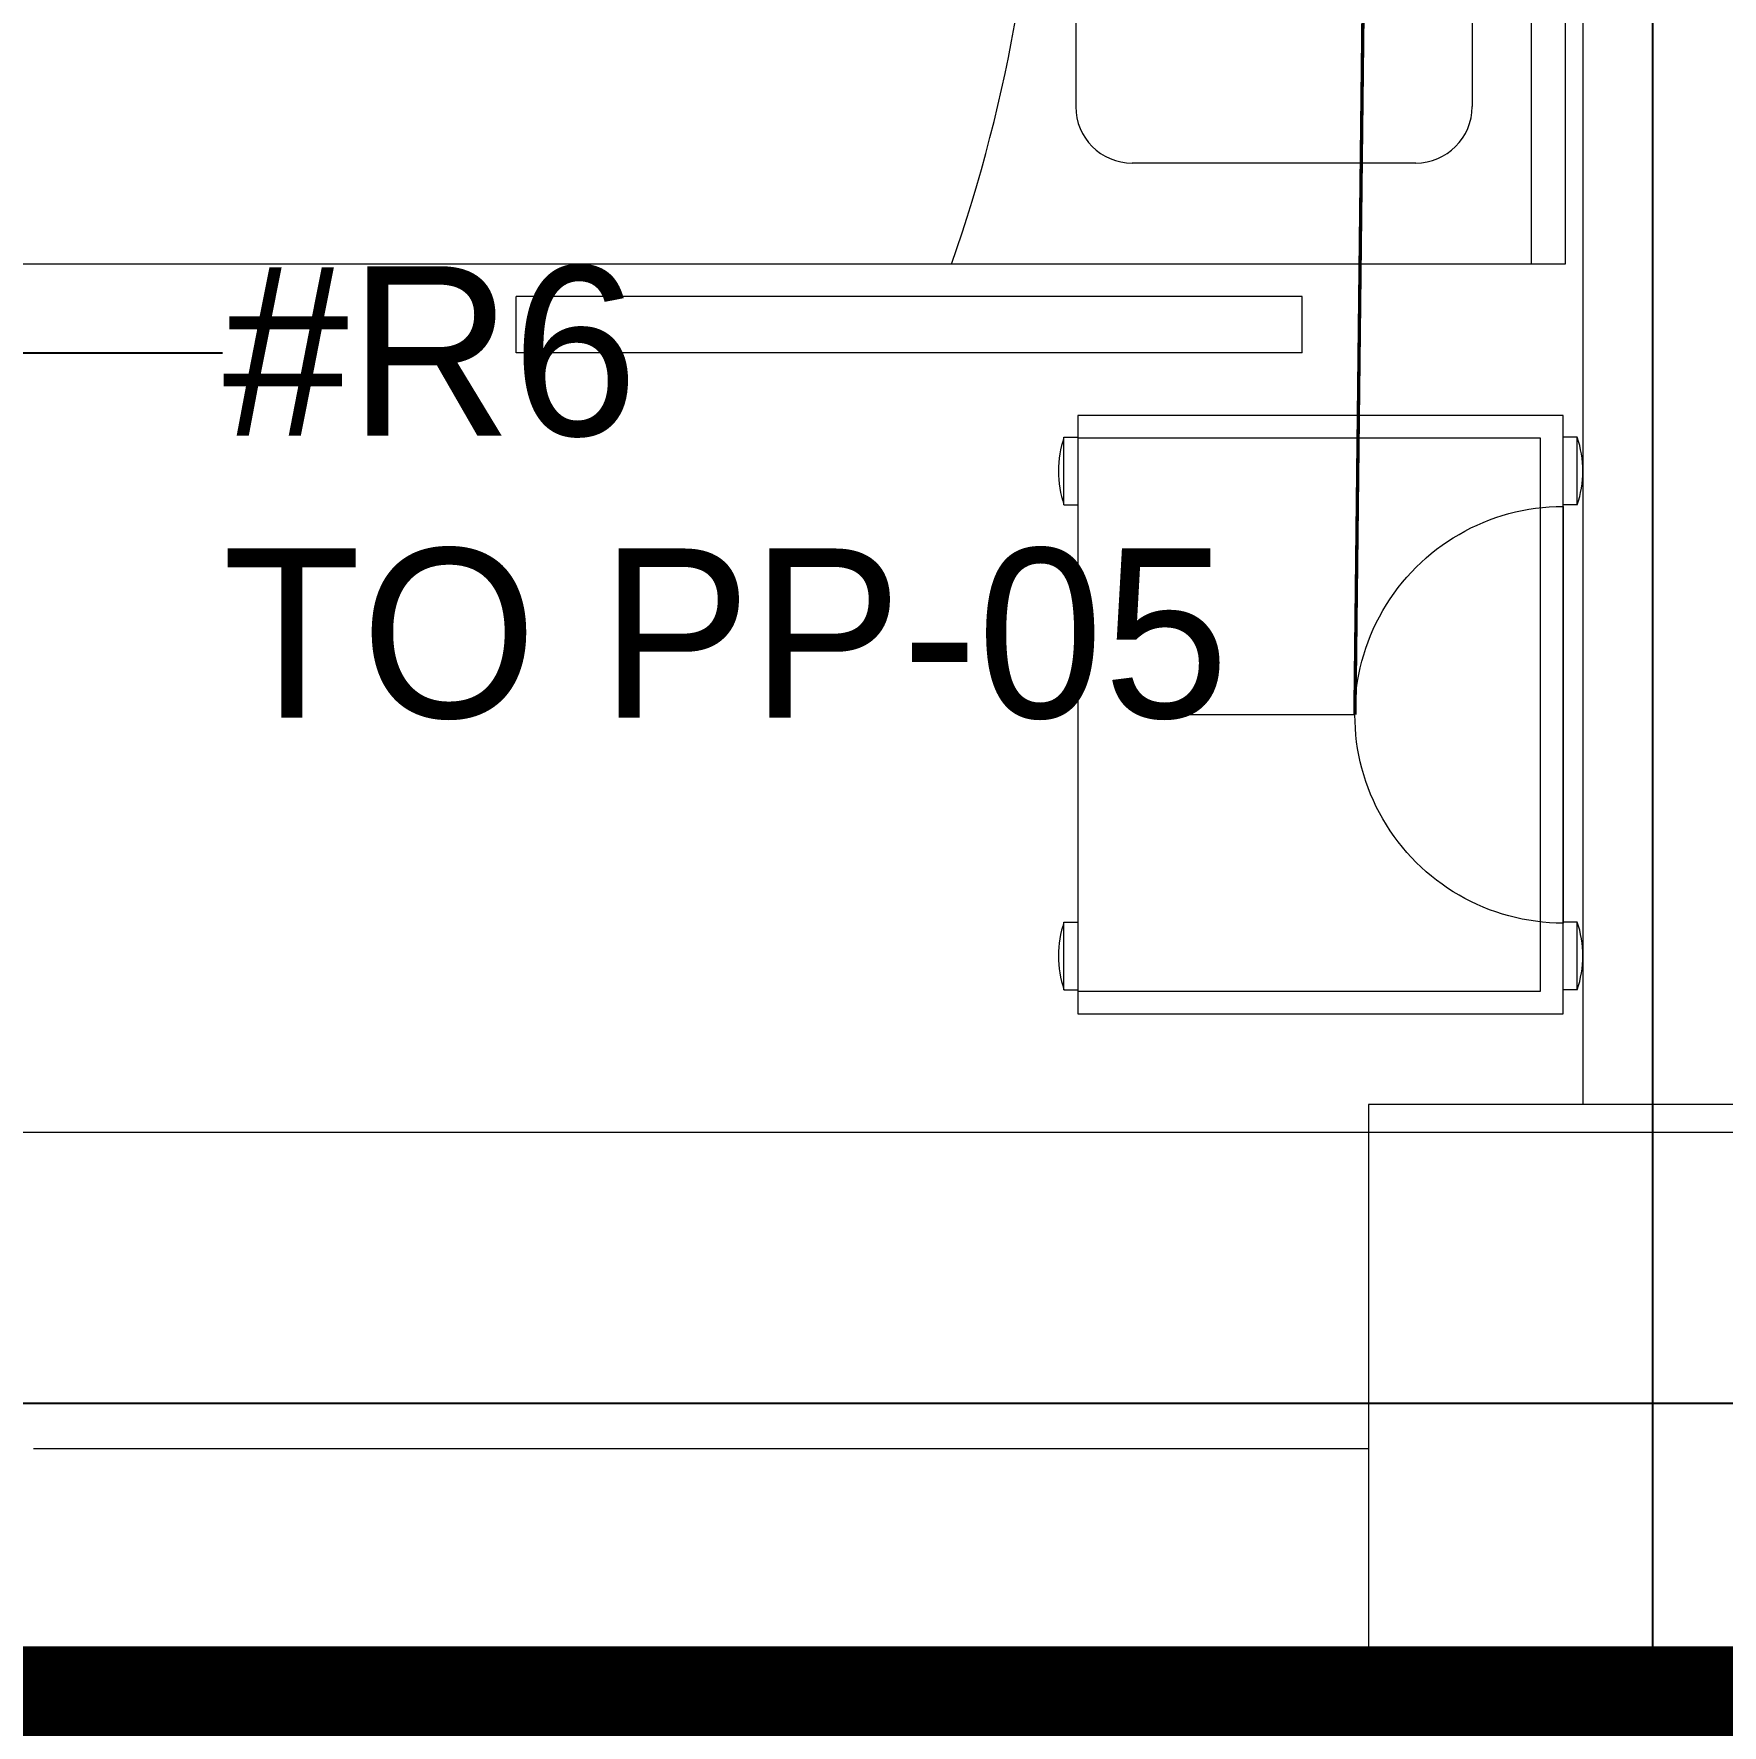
# Model space of a CAD drawing. Header units: metres. Extents: x 75097 to 220695, y -1557923 to -1361206.
# Drawn here: x 135729 to 137225, y -1441123 to -1439624 of the extents above; entities that cross this region are included whole.
import ezdxf
from ezdxf import colors
from ezdxf.entities.mleader import LeaderData, LeaderLine
from ezdxf.math import Vec2, Vec3

# ---------------------------------------------------------------- set-up
doc = ezdxf.new("R2010")
doc.units = ezdxf.units.M
doc.linetypes.add('DASHED2', pattern=[0.375, 0.25, -0.125])
doc.layers.get('0').update_dxf_attribs({"lineweight": 0})
doc.layers.add('A-100 - Copy$0$axes', color=8, linetype='Continuous')
for name, color, linetype, lineweight in [('A-100 - Copy$0$Medical Equipment and Furniture', 8, 'Continuous', 0), ('A-100 - Copy$0$Medical Equipment and Furniture1', 8, 'Continuous', 5), ('A-100 - Copy$0$Structure', 8, 'Continuous', 9), ('A-100 - Copy$0$Walls', 8, 'Continuous', 0)]:
    doc.layers.add(name, color=color, linetype=linetype, lineweight=lineweight)
doc.layers.add('E-POWR', color=7, linetype='Continuous', lineweight=9, true_color=0x4e7e3e)
doc.layers.add('EXF', color=7, linetype='Continuous', lineweight=0, true_color=0x4e7e3e)
doc.styles.get("Standard").update_dxf_attribs({"font": 'GOTHIC.TTF'})

# ---------------------------------------------------------------- blocks, each defined once
blk = doc.blocks.new('NORMAL SOCKET')
at = {"layer": 'E-POWR'}
for p, q in [((0, 307.7), (0, 615.4)), ((-307.7, 0), (307.7, 0))]:
    blk.add_line(p, q, dxfattribs=at)
blk.add_ellipse((0, 0), major_axis=(32.8, 305.9), ratio=1, start_param=4.81904, end_param=7.960633, dxfattribs=at)
blk = doc.blocks.new('GI-041_dwg__U120-3902841-GI-041')
at = {"layer": 'E-POWR', "flags": 128}
blk.add_lwpolyline([(-0.11451, 0), (0.11451, 0), (0.11451, 0.15722), (-0.11451, 0.15722)], close=True, dxfattribs=at)
blk.add_lwpolyline([(0.23541, 0.16132), (0.23541, 0.07861), (0.11451, 0.07861)], dxfattribs=at)
blk = doc.blocks.new('A-100 - Copy$0$Hospital Bed')
at = {"layer": 'A-100 - Copy$0$Medical Equipment and Furniture1'}
for p, q in [((38.338, -101.6315, 0), (38.338, -101.6815, 0)), ((38.338, -101.6315, 0), (39.0347, -101.6315, 0)), ((39.0347, -101.6315, 0), (39.0347, -101.6815, 0)), ((38.338, -101.6815, 0), (39.0347, -101.6815, 0)), ((38.105, -102.6245, 0), (38.105, -101.7101, 0)), ((38.105, -101.7101, 0), (40.4164, -101.7101, 0)), ((38.135, -102.6245, 0), (38.135, -101.7101, 0)), ((38.2374, -101.7997, 0), (38.4887, -101.7997, 0)), ((38.1874, -102.485, 0), (38.1874, -101.8497, 0)), ((38.5387, -102.0476, 0), (38.5387, -101.8497, 0))]:
    blk.add_line(p, q, dxfattribs=at)
for centre, radius, start, end in [((39.9488, -102.1673, 0), 1.378, 160.6222, 199.3778), ((38.2374, -101.8497, 0), 0.05, 90, 180), ((38.4887, -101.8497, 0), 0.05, 0, 90)]:
    blk.add_arc(centre, radius, start, end, dxfattribs=at)
blk = doc.blocks.new('A-100 - Copy$0$HF10531-P')
at = {"layer": 'A-100 - Copy$0$Medical Equipment and Furniture1'}
for p, q in [((0.0791, 0.4424), (0.0191, 0.4424)), ((0.0191, 0.4424), (0.0191, 0.43)), ((0.0791, 0.4424), (0.0791, 0.43)), ((0.5086, 0.4424), (0.4486, 0.4424)), ((0.4486, 0.4424), (0.4486, 0.43)), ((0.5086, 0.4424), (0.5086, 0.43)), ((0.53, 0.43), (0, 0.43)), ((0, 0.43), (0, 0)), ((0.53, 0), (0.53, 0.43)), ((0.51, 0.41), (0.02, 0.41)), ((0.02, 0.41), (0.02, 0)), ((0.51, 0), (0.51, 0.41)), ((0, 0), (0.53, 0)), ((0.0191, -0.0124), (0.0191, 0)), ((0.0791, -0.0124), (0.0791, 0)), ((0.4486, -0.0124), (0.4486, 0)), ((0.5086, -0.0124), (0.5086, 0)), ((0.0791, -0.0124), (0.0191, -0.0124)), ((0.5086, -0.0124), (0.4486, -0.0124))]:
    blk.add_line(p, q, dxfattribs=at)
for points in [[(0.02, 0.41), (0.02, 0.41), (0.02, 0.41), (0.02, 0.41), (0.02, 0.41), (0.02, 0.41), (0.02, 0.41), (0.02, 0.41), (0.02, 0.41), (0.02, 0.41), (0.02, 0.41), (0.02, 0.41), (0.02, 0.41), (0.02, 0.41), (0.02, 0.41), (0.02, 0.41), (0.02, 0.41), (0.02, 0.41), (0.02, 0.41), (0.02, 0.41), (0.02, 0.41), (0.02, 0.41), (0.02, 0.41), (0.02, 0.41), (0.02, 0.41), (0.02, 0.41), (0.02, 0.41), (0.02, 0.41), (0.02, 0.41), (0.02, 0.41), (0.02, 0.41), (0.02, 0.41), (0.02, 0.41), (0.02, 0.41), (0.02, 0.41), (0.02, 0.41), (0.02, 0.41), (0.02, 0.41), (0.02, 0.41), (0.02, 0.41), (0.02, 0.41), (0.02, 0.41), (0.02, 0.41), (0.02, 0.41), (0.02, 0.41), (0.02, 0.41), (0.02, 0.41), (0.02, 0.41), (0.02, 0.41), (0.02, 0.41), (0.02, 0.41), (0.02, 0.41), (0.02, 0.41), (0.02, 0.41), (0.02, 0.41), (0.02, 0.41), (0.02, 0.41), (0.02, 0.41), (0.02, 0.41), (0.02, 0.41), (0.02, 0.41), (0.02, 0.41), (0.02, 0.41), (0.02, 0.41), (0.02, 0.41), (0.02, 0.41), (0.02, 0.41), (0.02, 0.41), (0.02, 0.41), (0.02, 0.41), (0.02, 0.41), (0.02, 0.41), (0.02, 0.41), (0.02, 0.41), (0.02, 0.41), (0.02, 0.41), (0.02, 0.41), (0.02, 0.41), (0.02, 0.41), (0.02, 0.41), (0.02, 0.41), (0.02, 0.41), (0.02, 0.41), (0.02, 0.41), (0.02, 0.41), (0.02, 0.41), (0.02, 0.41), (0.02, 0.41), (0.02, 0.41), (0.02, 0.41), (0.02, 0.41), (0.02, 0.41), (0.02, 0.41), (0.02, 0.41), (0.02, 0.41), (0.02, 0.41), (0.02, 0.41), (0.02, 0.41), (0.02, 0.41), (0.02, 0.41), (0.02, 0.41), (0.02, 0.41), (0.02, 0.41), (0.02, 0.41), (0.02, 0.41), (0.02, 0.41), (0.02, 0.41), (0.02, 0.41), (0.02, 0.41), (0.02, 0.41), (0.02, 0.41), (0.02, 0.41), (0.02, 0.41), (0.02, 0.41), (0.02, 0.41), (0.02, 0.41), (0.02, 0.41), (0.02, 0.41), (0.02, 0.41), (0.02, 0.41), (0.02, 0.41), (0.02, 0.41), (0.02, 0.41), (0.02, 0.41), (0.02, 0.41), (0.02, 0.41), (0.02, 0.41), (0.02, 0.41), (0.02, 0.41), (0.02, 0.41), (0.02, 0.41), (0.02, 0.41), (0.02, 0.41), (0.02, 0.41), (0.02, 0.41), (0.02, 0.41), (0.02, 0.41), (0.02, 0.41), (0.02, 0.41), (0.02, 0.41), (0.02, 0.41), (0.02, 0.41), (0.02, 0.41), (0.02, 0.41), (0.02, 0.41), (0.02, 0.41), (0.02, 0.41), (0.02, 0.41), (0.02, 0.41), (0.02, 0.41), (0.02, 0.41), (0.02, 0.41), (0.02, 0.41), (0.02, 0.41), (0.02, 0.41), (0.02, 0.41), (0.02, 0.41), (0.02, 0.41), (0.02, 0.41), (0.02, 0.41), (0.02, 0.41), (0.02, 0.41), (0.02, 0.41), (0.02, 0.41), (0.02, 0.41), (0.02, 0.41), (0.02, 0.41), (0.02, 0.41), (0.02, 0.41), (0.02, 0.41), (0.02, 0.41), (0.02, 0.41), (0.02, 0.41), (0.02, 0.41), (0.02, 0.41), (0.02, 0.41), (0.02, 0.41), (0.02, 0.41), (0.02, 0.41), (0.02, 0.41), (0.02, 0.41), (0.02, 0.41), (0.02, 0.41), (0.02, 0.41), (0.02, 0.41), (0.02, 0.41), (0.02, 0.41), (0.02, 0.41), (0.02, 0.41), (0.02, 0.41), (0.02, 0.41), (0.02, 0.41), (0.02, 0.41), (0.02, 0.41), (0.02, 0.41), (0.02, 0.41), (0.02, 0.41), (0.02, 0.41), (0.02, 0.41), (0.02, 0.41), (0.02, 0.41), (0.02, 0.41), (0.02, 0.41), (0.02, 0.41), (0.02, 0.41), (0.02, 0.41), (0.02, 0.41), (0.02, 0.41), (0.02, 0.41), (0.02, 0.41), (0.02, 0.41), (0.02, 0.41), (0.02, 0.41), (0.02, 0.41), (0.02, 0.41), (0.02, 0.41), (0.02, 0.41), (0.02, 0.41), (0.02, 0.41)], [(0.02, 0.41), (0.02, 0.41), (0.02, 0.41), (0.02, 0.41), (0.02, 0.41), (0.02, 0.41), (0.02, 0.41), (0.02, 0.41), (0.02, 0.41), (0.02, 0.41), (0.02, 0.41), (0.02, 0.41), (0.02, 0.41), (0.02, 0.41), (0.02, 0.41), (0.02, 0.41), (0.02, 0.41), (0.02, 0.41), (0.02, 0.41), (0.02, 0.41), (0.02, 0.41), (0.02, 0.41), (0.02, 0.41), (0.02, 0.41), (0.02, 0.41), (0.02, 0.41), (0.02, 0.41), (0.02, 0.41), (0.02, 0.41), (0.02, 0.41), (0.02, 0.41), (0.02, 0.41), (0.02, 0.41), (0.02, 0.41), (0.02, 0.41), (0.02, 0.41), (0.02, 0.41), (0.02, 0.41), (0.02, 0.41), (0.02, 0.41), (0.02, 0.41), (0.02, 0.41), (0.02, 0.41), (0.02, 0.41), (0.02, 0.41), (0.02, 0.41), (0.02, 0.41), (0.02, 0.41), (0.02, 0.41), (0.02, 0.41), (0.02, 0.41), (0.02, 0.41), (0.02, 0.41), (0.02, 0.41), (0.02, 0.41), (0.02, 0.41), (0.02, 0.41), (0.02, 0.41), (0.02, 0.41), (0.02, 0.41), (0.02, 0.41), (0.02, 0.41), (0.02, 0.41), (0.02, 0.41), (0.02, 0.41), (0.02, 0.41), (0.02, 0.41), (0.02, 0.41), (0.02, 0.41), (0.02, 0.41), (0.02, 0.41), (0.02, 0.41), (0.02, 0.41), (0.02, 0.41), (0.02, 0.41), (0.02, 0.41), (0.02, 0.41), (0.02, 0.41), (0.02, 0.41), (0.02, 0.41), (0.02, 0.41), (0.02, 0.41), (0.02, 0.41), (0.02, 0.41), (0.02, 0.41), (0.02, 0.41), (0.02, 0.41), (0.02, 0.41), (0.02, 0.41), (0.02, 0.41), (0.02, 0.41), (0.02, 0.41), (0.02, 0.41), (0.02, 0.41), (0.02, 0.41), (0.02, 0.41), (0.02, 0.41), (0.02, 0.41), (0.02, 0.41), (0.02, 0.41), (0.02, 0.41), (0.02, 0.41), (0.02, 0.41), (0.02, 0.41), (0.02, 0.41), (0.02, 0.41), (0.02, 0.41), (0.02, 0.41), (0.02, 0.41), (0.02, 0.41), (0.02, 0.41), (0.02, 0.41), (0.02, 0.41), (0.02, 0.41), (0.02, 0.41), (0.02, 0.41), (0.02, 0.41), (0.02, 0.41), (0.02, 0.41), (0.02, 0.41), (0.02, 0.41), (0.02, 0.41), (0.02, 0.41), (0.02, 0.41), (0.02, 0.41), (0.02, 0.41), (0.02, 0.41), (0.02, 0.41), (0.02, 0.41), (0.02, 0.41), (0.02, 0.41), (0.02, 0.41), (0.02, 0.41), (0.02, 0.41), (0.02, 0.41), (0.02, 0.41), (0.02, 0.41), (0.02, 0.41), (0.02, 0.41), (0.02, 0.41), (0.02, 0.41), (0.02, 0.41), (0.02, 0.41), (0.02, 0.41), (0.02, 0.41), (0.02, 0.41), (0.02, 0.41), (0.02, 0.41), (0.02, 0.41), (0.02, 0.41), (0.02, 0.41), (0.02, 0.41), (0.02, 0.41), (0.02, 0.41), (0.02, 0.41), (0.02, 0.41), (0.02, 0.41), (0.02, 0.41), (0.02, 0.41), (0.02, 0.41), (0.02, 0.41), (0.02, 0.41), (0.02, 0.41), (0.02, 0.41), (0.02, 0.41), (0.02, 0.41), (0.02, 0.41), (0.02, 0.41), (0.02, 0.41), (0.02, 0.41), (0.02, 0.41), (0.02, 0.41), (0.02, 0.41), (0.02, 0.41), (0.02, 0.41), (0.02, 0.41), (0.02, 0.41), (0.02, 0.41), (0.02, 0.41), (0.02, 0.41), (0.02, 0.41), (0.02, 0.41), (0.02, 0.41), (0.02, 0.41), (0.02, 0.41), (0.02, 0.41), (0.02, 0.41), (0.02, 0.41), (0.02, 0.41), (0.02, 0.41), (0.02, 0.41), (0.02, 0.41), (0.02, 0.41), (0.02, 0.41), (0.02, 0.41), (0.02, 0.41), (0.02, 0.41), (0.02, 0.41), (0.02, 0.41), (0.02, 0.41), (0.02, 0.41), (0.02, 0.41), (0.02, 0.41), (0.02, 0.41), (0.02, 0.41), (0.02, 0.41), (0.02, 0.41), (0.02, 0.41), (0.02, 0.41), (0.02, 0.41), (0.02, 0.41), (0.02, 0.41), (0.02, 0.41), (0.02, 0.41)], [(0.02, 0.41), (0.02, 0.41), (0.02, 0.41), (0.02, 0.41), (0.02, 0.41), (0.02, 0.41), (0.02, 0.41), (0.02, 0.41), (0.02, 0.41), (0.02, 0.41), (0.02, 0.41), (0.02, 0.41), (0.02, 0.41), (0.02, 0.41), (0.02, 0.41), (0.02, 0.41), (0.02, 0.41), (0.02, 0.41), (0.02, 0.41), (0.02, 0.41), (0.02, 0.41), (0.02, 0.41), (0.02, 0.41), (0.02, 0.41), (0.02, 0.41), (0.02, 0.41), (0.02, 0.41), (0.02, 0.41), (0.02, 0.41), (0.02, 0.41), (0.02, 0.41), (0.02, 0.41), (0.02, 0.41), (0.02, 0.41), (0.02, 0.41), (0.02, 0.41), (0.02, 0.41), (0.02, 0.41), (0.02, 0.41), (0.02, 0.41), (0.02, 0.41), (0.02, 0.41), (0.02, 0.41), (0.02, 0.41), (0.02, 0.41), (0.02, 0.41), (0.02, 0.41), (0.02, 0.41), (0.02, 0.41), (0.02, 0.41), (0.02, 0.41), (0.02, 0.41), (0.02, 0.41), (0.02, 0.41), (0.02, 0.41), (0.02, 0.41), (0.02, 0.41), (0.02, 0.41), (0.02, 0.41), (0.02, 0.41), (0.02, 0.41), (0.02, 0.41), (0.02, 0.41), (0.02, 0.41), (0.02, 0.41), (0.02, 0.41), (0.02, 0.41), (0.02, 0.41), (0.02, 0.41), (0.02, 0.41), (0.02, 0.41), (0.02, 0.41), (0.02, 0.41), (0.02, 0.41), (0.02, 0.41), (0.02, 0.41), (0.02, 0.41), (0.02, 0.41), (0.02, 0.41), (0.02, 0.41), (0.02, 0.41), (0.02, 0.41), (0.02, 0.41), (0.02, 0.41), (0.02, 0.41), (0.02, 0.41), (0.02, 0.41), (0.02, 0.41), (0.02, 0.41), (0.02, 0.41), (0.02, 0.41), (0.02, 0.41), (0.02, 0.41), (0.02, 0.41), (0.02, 0.41), (0.02, 0.41), (0.02, 0.41), (0.02, 0.41), (0.02, 0.41), (0.02, 0.41), (0.02, 0.41), (0.02, 0.41), (0.02, 0.41), (0.02, 0.41), (0.02, 0.41), (0.02, 0.41), (0.02, 0.41), (0.02, 0.41), (0.02, 0.41), (0.02, 0.41), (0.02, 0.41), (0.02, 0.41), (0.02, 0.41), (0.02, 0.41), (0.02, 0.41), (0.02, 0.41), (0.02, 0.41), (0.02, 0.41), (0.02, 0.41), (0.02, 0.41), (0.02, 0.41), (0.02, 0.41), (0.02, 0.41), (0.02, 0.41), (0.02, 0.41), (0.02, 0.41), (0.02, 0.41), (0.02, 0.41), (0.02, 0.41), (0.02, 0.41), (0.02, 0.41), (0.02, 0.41), (0.02, 0.41), (0.02, 0.41), (0.02, 0.41), (0.02, 0.41), (0.02, 0.41), (0.02, 0.41), (0.02, 0.41), (0.02, 0.41), (0.02, 0.41), (0.02, 0.41), (0.02, 0.41), (0.02, 0.41), (0.02, 0.41), (0.02, 0.41), (0.02, 0.41), (0.02, 0.41), (0.02, 0.41), (0.02, 0.41), (0.02, 0.41), (0.02, 0.41), (0.02, 0.41), (0.02, 0.41), (0.02, 0.41), (0.02, 0.41), (0.02, 0.41), (0.02, 0.41), (0.02, 0.41), (0.02, 0.41), (0.02, 0.41), (0.02, 0.41), (0.02, 0.41), (0.02, 0.41), (0.02, 0.41), (0.02, 0.41), (0.02, 0.41), (0.02, 0.41), (0.02, 0.41), (0.02, 0.41), (0.02, 0.41), (0.02, 0.41), (0.02, 0.41), (0.02, 0.41), (0.02, 0.41), (0.02, 0.41), (0.02, 0.41), (0.02, 0.41), (0.02, 0.41), (0.02, 0.41), (0.02, 0.41), (0.02, 0.41), (0.02, 0.41), (0.02, 0.41), (0.02, 0.41), (0.02, 0.41), (0.02, 0.41), (0.02, 0.41), (0.02, 0.41), (0.02, 0.41), (0.02, 0.41), (0.02, 0.41), (0.02, 0.41), (0.02, 0.41), (0.02, 0.41), (0.02, 0.41), (0.02, 0.41), (0.02, 0.41), (0.02, 0.41), (0.02, 0.41), (0.02, 0.41), (0.02, 0.41), (0.02, 0.41), (0.02, 0.41), (0.02, 0.41), (0.02, 0.41), (0.02, 0.41), (0.02, 0.41), (0.02, 0.41), (0.02, 0.41), (0.02, 0.41), (0.02, 0.41), (0.02, 0.41), (0.02, 0.41), (0.02, 0.41), (0.02, 0.41), (0.02, 0.41), (0.02, 0.41), (0.02, 0.41), (0.02, 0.41), (0.02, 0.41), (0.02, 0.41), (0.02, 0.41), (0.02, 0.41), (0.02, 0.41), (0.02, 0.41), (0.02, 0.41), (0.02, 0.41), (0.02, 0.41), (0.02, 0.41), (0.02, 0.41), (0.02, 0.41), (0.02, 0.41), (0.02, 0.41), (0.02, 0.41), (0.02, 0.41), (0.02, 0.41), (0.02, 0.41), (0.02, 0.41), (0.02, 0.41), (0.02, 0.41), (0.02, 0.41), (0.02, 0.41), (0.02, 0.41), (0.02, 0.41), (0.02, 0.41), (0.02, 0.41), (0.02, 0.41), (0.02, 0.41), (0.02, 0.41), (0.02, 0.41), (0.02, 0.41), (0.02, 0.41), (0.02, 0.41), (0.02, 0.41), (0.02, 0.41), (0.02, 0.41), (0.02, 0.41), (0.02, 0.41), (0.02, 0.41), (0.02, 0.41), (0.02, 0.41), (0.02, 0.41), (0.02, 0.41), (0.02, 0.41), (0.02, 0.41), (0.02, 0.41), (0.02, 0.41), (0.02, 0.41), (0.02, 0.41), (0.02, 0.41), (0.02, 0.41), (0.02, 0.41), (0.02, 0.41), (0.02, 0.41), (0.02, 0.41), (0.02, 0.41)]]:
    blk.add_lwpolyline(points, close=True, dxfattribs=at)
for points in [[(0.02, 0.41), (0.02, 0.41), (0.02, 0.41), (0.02, 0.41), (0.02, 0.41), (0.02, 0.41), (0.02, 0.41), (0.02, 0.41)], [(0.02, 0.41), (0.02, 0.41), (0.02, 0.41), (0.02, 0.41), (0.02, 0.41), (0.02, 0.41), (0.02, 0.41), (0.02, 0.41), (0.02, 0.41), (0.02, 0.41), (0.02, 0.41), (0.02, 0.41), (0.02, 0.41), (0.02, 0.41), (0.02, 0.41), (0.02, 0.41), (0.02, 0.41), (0.02, 0.41), (0.02, 0.41), (0.02, 0.41), (0.02, 0.41), (0.02, 0.41), (0.02, 0.41), (0.02, 0.41), (0.02, 0.41), (0.02, 0.41), (0.02, 0.41), (0.02, 0.41), (0.02, 0.41), (0.02, 0.41), (0.02, 0.41), (0.02, 0.41), (0.02, 0.41), (0.02, 0.41), (0.02, 0.41), (0.02, 0.41), (0.02, 0.41), (0.02, 0.41), (0.02, 0.41), (0.02, 0.41), (0.02, 0.41), (0.02, 0.41), (0.02, 0.41), (0.02, 0.41), (0.02, 0.41), (0.02, 0.41), (0.02, 0.41), (0.02, 0.41), (0.02, 0.41), (0.02, 0.41), (0.02, 0.41), (0.02, 0.41), (0.02, 0.41), (0.02, 0.41), (0.02, 0.41), (0.02, 0.41), (0.02, 0.41), (0.02, 0.41), (0.02, 0.41), (0.02, 0.41), (0.02, 0.41), (0.02, 0.41), (0.02, 0.41), (0.02, 0.41), (0.02, 0.41), (0.02, 0.41), (0.02, 0.41), (0.02, 0.41), (0.02, 0.41), (0.02, 0.41), (0.02, 0.41), (0.02, 0.41), (0.02, 0.41), (0.02, 0.41), (0.02, 0.41), (0.02, 0.41), (0.02, 0.41), (0.02, 0.41), (0.02, 0.41), (0.02, 0.41), (0.02, 0.41), (0.02, 0.41), (0.02, 0.41), (0.02, 0.41), (0.02, 0.41), (0.02, 0.41), (0.02, 0.41), (0.02, 0.41), (0.02, 0.41), (0.02, 0.41), (0.02, 0.41), (0.02, 0.41), (0.02, 0.41), (0.02, 0.41), (0.02, 0.41), (0.02, 0.41), (0.02, 0.41), (0.02, 0.41), (0.02, 0.41), (0.02, 0.41), (0.02, 0.41), (0.02, 0.41), (0.02, 0.41), (0.02, 0.41), (0.02, 0.41), (0.02, 0.41), (0.02, 0.41), (0.02, 0.41), (0.02, 0.41), (0.02, 0.41), (0.02, 0.41)], [(0.02, 0.41), (0.02, 0.41), (0.02, 0.41), (0.02, 0.41), (0.02, 0.41), (0.02, 0.41), (0.02, 0.41), (0.02, 0.41), (0.02, 0.41), (0.02, 0.41), (0.02, 0.41), (0.02, 0.41), (0.02, 0.41), (0.02, 0.41), (0.02, 0.41), (0.02, 0.41), (0.02, 0.41)], [(0.02, 0.41), (0.02, 0.41), (0.02, 0.41), (0.02, 0.41), (0.02, 0.41), (0.02, 0.41), (0.02, 0.41)], [(0.02, 0.41), (0.02, 0.41), (0.02, 0.41), (0.02, 0.41), (0.02, 0.41), (0.02, 0.41), (0.02, 0.41), (0.02, 0.41), (0.02, 0.41), (0.02, 0.41), (0.02, 0.41), (0.02, 0.41)], [(0.02, 0.41), (0.02, 0.41), (0.02, 0.41), (0.02, 0.41), (0.02, 0.41), (0.02, 0.41), (0.02, 0.41), (0.02, 0.41), (0.02, 0.41), (0.02, 0.41), (0.02, 0.41), (0.02, 0.41), (0.02, 0.41), (0.02, 0.41), (0.02, 0.41), (0.02, 0.41), (0.02, 0.41), (0.02, 0.41), (0.02, 0.41), (0.02, 0.41), (0.02, 0.41), (0.02, 0.41), (0.02, 0.41), (0.02, 0.41), (0.02, 0.41), (0.02, 0.41), (0.02, 0.41), (0.02, 0.41), (0.02, 0.41), (0.02, 0.41), (0.02, 0.41), (0.02, 0.41), (0.02, 0.41), (0.02, 0.41), (0.02, 0.41), (0.02, 0.41), (0.02, 0.41), (0.02, 0.41), (0.02, 0.41), (0.02, 0.41), (0.02, 0.41), (0.02, 0.41), (0.02, 0.41), (0.02, 0.41), (0.02, 0.41), (0.02, 0.41), (0.02, 0.41), (0.02, 0.41), (0.02, 0.41), (0.02, 0.41), (0.02, 0.41), (0.02, 0.41), (0.02, 0.41), (0.02, 0.41), (0.02, 0.41), (0.02, 0.41), (0.02, 0.41), (0.02, 0.41), (0.02, 0.41), (0.02, 0.41), (0.02, 0.41), (0.02, 0.41), (0.02, 0.41), (0.02, 0.41), (0.02, 0.41), (0.02, 0.41), (0.02, 0.41), (0.02, 0.41), (0.02, 0.41), (0.02, 0.41), (0.02, 0.41), (0.02, 0.41), (0.02, 0.41), (0.02, 0.41), (0.02, 0.41), (0.02, 0.41), (0.02, 0.41), (0.02, 0.41), (0.02, 0.41), (0.02, 0.41), (0.02, 0.41), (0.02, 0.41), (0.02, 0.41), (0.02, 0.41), (0.02, 0.41), (0.02, 0.41), (0.02, 0.41), (0.02, 0.41), (0.02, 0.41)], [(0.02, 0.41), (0.02, 0.41), (0.02, 0.41), (0.02, 0.41), (0.02, 0.41), (0.02, 0.41), (0.02, 0.41), (0.02, 0.41), (0.02, 0.41), (0.02, 0.41), (0.02, 0.41), (0.02, 0.41), (0.02, 0.41), (0.02, 0.41), (0.02, 0.41), (0.02, 0.41), (0.02, 0.41), (0.02, 0.41), (0.02, 0.41), (0.02, 0.41), (0.02, 0.41), (0.02, 0.41), (0.02, 0.41), (0.02, 0.41), (0.02, 0.41), (0.02, 0.41), (0.02, 0.41), (0.02, 0.41), (0.02, 0.41), (0.02, 0.41), (0.02, 0.41), (0.02, 0.41), (0.02, 0.41), (0.02, 0.41), (0.02, 0.41), (0.02, 0.41), (0.02, 0.41), (0.02, 0.41), (0.02, 0.41), (0.02, 0.41), (0.02, 0.41), (0.02, 0.41), (0.02, 0.41), (0.02, 0.41), (0.02, 0.41), (0.02, 0.41), (0.02, 0.41), (0.02, 0.41), (0.02, 0.41), (0.02, 0.41), (0.02, 0.41), (0.02, 0.41), (0.02, 0.41), (0.02, 0.41)], [(0.02, 0.41), (0.02, 0.41), (0.02, 0.41), (0.02, 0.41), (0.02, 0.41), (0.02, 0.41), (0.02, 0.41), (0.02, 0.41), (0.02, 0.41), (0.02, 0.41)], [(0.02, 0.41), (0.02, 0.41), (0.02, 0.41), (0.02, 0.41), (0.02, 0.41), (0.02, 0.41), (0.02, 0.41), (0.02, 0.41), (0.02, 0.41), (0.02, 0.41)], [(0.02, 0.41), (0.02, 0.41), (0.02, 0.41), (0.02, 0.41), (0.02, 0.41), (0.02, 0.41), (0.02, 0.41), (0.02, 0.41), (0.02, 0.41), (0.02, 0.41), (0.02, 0.41), (0.02, 0.41), (0.02, 0.41), (0.02, 0.41), (0.02, 0.41)], [(0.02, 0.41), (0.02, 0.41), (0.02, 0.41), (0.02, 0.41), (0.02, 0.41), (0.02, 0.41), (0.02, 0.41), (0.02, 0.41), (0.02, 0.41), (0.02, 0.41)], [(0.02, 0.41), (0.02, 0.41), (0.02, 0.41), (0.02, 0.41), (0.02, 0.41), (0.02, 0.41), (0.02, 0.41)], [(0.02, 0.41), (0.02, 0.41), (0.02, 0.41), (0.02, 0.41), (0.02, 0.41), (0.02, 0.41), (0.02, 0.41), (0.02, 0.41), (0.02, 0.41), (0.02, 0.41)], [(0.02, 0.41), (0.02, 0.41), (0.02, 0.41), (0.02, 0.41), (0.02, 0.41), (0.02, 0.41), (0.02, 0.41), (0.02, 0.41), (0.02, 0.41), (0.02, 0.41), (0.02, 0.41), (0.02, 0.41), (0.02, 0.41), (0.02, 0.41), (0.02, 0.41), (0.02, 0.41), (0.02, 0.41), (0.02, 0.41)], [(0.02, 0.41), (0.02, 0.41), (0.02, 0.41), (0.02, 0.41), (0.02, 0.41), (0.02, 0.41), (0.02, 0.41), (0.02, 0.41), (0.02, 0.41)]]:
    blk.add_lwpolyline(points, dxfattribs=at)
for centre, start, end in [((0.0491, 0.3549), 71.0754, 108.9246), ((0.4786, 0.3549), 71.0754, 108.9246), ((0.0491, 0.0751), 251.0754, 288.9246), ((0.4786, 0.0751), 251.0754, 288.9246)]:
    blk.add_arc(centre, 0.0925, start, end, dxfattribs=at)
blk = doc.blocks.new('A-100 - Copy')
at = {"layer": 'A-100 - Copy$0$axes'}
for p, q in [((137163.3, -1477297.4, 0), (137163.3, -1387547.7, 0)), ((178675.3, -1440837.7, 2.4), (83612.8, -1440837.7, 2.4))]:
    blk.add_line(p, q, dxfattribs=at)
at = {"layer": 'A-100 - Copy$0$Structure', "elevation": 0}
blk.add_lwpolyline([(136911.2, -1441102.7), (137441.2, -1441102.7), (137441.2, -1440572.7), (136911.2, -1440572.7)], close=True, dxfattribs=at)
at = {"layer": 'A-100 - Copy$0$Walls'}
for p, q in [((137101.2, -1433902.7, 0), (137101.2, -1440572.7, 0)), ((136911.2, -1440877.7, 0), (135728.3, -1440877.7, 0)), ((136911.2, -1441102.7, 0), (135728.3, -1441102.7, 0))]:
    blk.add_line(p, q, dxfattribs=at)
at = {"layer": 'A-100 - Copy$0$Medical Equipment and Furniture', "xscale": 1000, "yscale": 1000, "zscale": 1000, "rotation": 180}
blk.add_blockref('A-100 - Copy$0$Hospital Bed', (175190.6, -1541538.3, 0), dxfattribs=at)
at = {"layer": 'A-100 - Copy$0$Medical Equipment and Furniture', "extrusion": (6.40204e-11, 1.551e-10, -1), "xscale": -1000.000000000002, "yscale": 1000.000000000002, "zscale": -1000.000000000002, "rotation": 90.00000119208939}
blk.add_blockref('A-100 - Copy$0$HF10531-P', (-136653.9, -1439962.4, 0), dxfattribs=at)

msp = doc.modelspace()

# ---------------------------------------------------------------- linework, layer by layer
at = {"layer": 'E-POWR', "const_width": 3, "elevation": 0}
msp.add_lwpolyline([(136899.3, -1440227.4), (136916.6, -1438724.9), (136899.3, -1438113), (136916.6, -1436484.5), (136916.6, -1435897), (136916.6, -1434160.8), (134246.1, -1434160.8)], dxfattribs=at)
at = {"layer": 'E-POWR', "color": 240, "linetype": 'DASHED2', "ltscale": 500, "true_color": 0xf10e52, "const_width": 100, "elevation": 0}
msp.add_lwpolyline([(115125.3, -1447867.7), (115125.3, -1441102.7), (159446.3, -1441102.7)], dxfattribs=at)
at = {"layer": 'EXF', "color": 85}
msp.add_lwpolyline([(120345.3, -1440684.3), (120345.3, -1440684.3), (120445.4, -1440599.8), (121409.1, -1440599.8), (121496.3, -1440686.9), (121583.5, -1440599.8), (131101.1, -1440597.1), (131188.2, -1440684.3), (131275.4, -1440597.1), (132264, -1440597.1), (132351.2, -1440684.3), (132438.3, -1440597.1), (141902.8, -1440597.1), (141990, -1440684.3), (142077.1, -1440607.1), (143052.1, -1440607.1), (143139.3, -1440694.3), (143226.4, -1440607.1), (152702.1, -1440597.1), (152789.3, -1440684.3), (152876.4, -1440597.1), (153851.1, -1440597.1), (153938.3, -1440684.3), (153938.3, -1440684.3)], dxfattribs=at)

# ---------------------------------------------------------------- block references
at = {"color": 85, "xscale": 2127.341102341351, "yscale": 2127.341102341351, "zscale": 2127.341102341351, "rotation": 269.9999999997816}
msp.add_blockref('GI-041_dwg__U120-3902841-GI-041', (135728.9, -1441346.3, 0), dxfattribs=at)
at = {"layer": 'E-POWR', "color": 85, "xscale": -0.6, "yscale": 0.6, "zscale": 0.6, "rotation": 90}
msp.add_blockref('NORMAL SOCKET', (137083.9, -1440227.4, 0), dxfattribs=at)

# ---------------------------------------------------------------- leaders
at = {"layer": 'EXF', "color": 85}
ml = msp.add_multileader_mtext('Standard', dxfattribs=at)
ml.set_content('#R6\\PTO PP-05', color=85)
ml.set_leader_properties()
ml.build(insert=Vec2(0, 0))
ml.multileader.update_dxf_attribs({"text_right_attachment_type": 6, "dogleg_length": 0.36, "arrow_head_size": 200})
ctx = ml.context
ctx.base_point, ctx.char_height, ctx.arrow_head_size, ctx.landing_gap_size, ctx.plane_origin = Vec3(135895.9, -1439906.8, -0.1), 150, 200, 0.09, Vec3(136601.4, -1442393.9, -0.1)
ctx.right_attachment = 6
notes = []
notes.append((ctx, [(0, (1, 1, 0), (135678.3, -1439906.8, -0.1), (1, 0), 217.6, [(0, [(135301.7, -1440597.1, -0.1)], 0, [])])]))
ctx.mtext.insert, ctx.mtext.width, ctx.mtext.flow_direction = Vec3(135896, -1439830, -0.1), 1252.001, 5
for ctx, leaders in notes:
    for number, flags, end, landing, length, lines in leaders:
        leader = LeaderData()
        leader.index, (leader.has_last_leader_line, leader.has_dogleg_vector, leader.attachment_direction) = number, flags
        leader.last_leader_point, leader.dogleg_vector, leader.dogleg_length = Vec3(end), Vec3(landing), length
        for number, points, colour, breaks in lines:
            line = LeaderLine()
            line.index, line.vertices, line.color, line.breaks = number, Vec3.list(points), colors.encode_raw_color(colour), breaks
            leader.lines.append(line)
        ctx.leaders.append(leader)

# ---------------------------------------------------------------- next in the draw order: block references
msp.add_blockref('A-100 - Copy', (0, 0))

doc.saveas('drawing.dxf')
